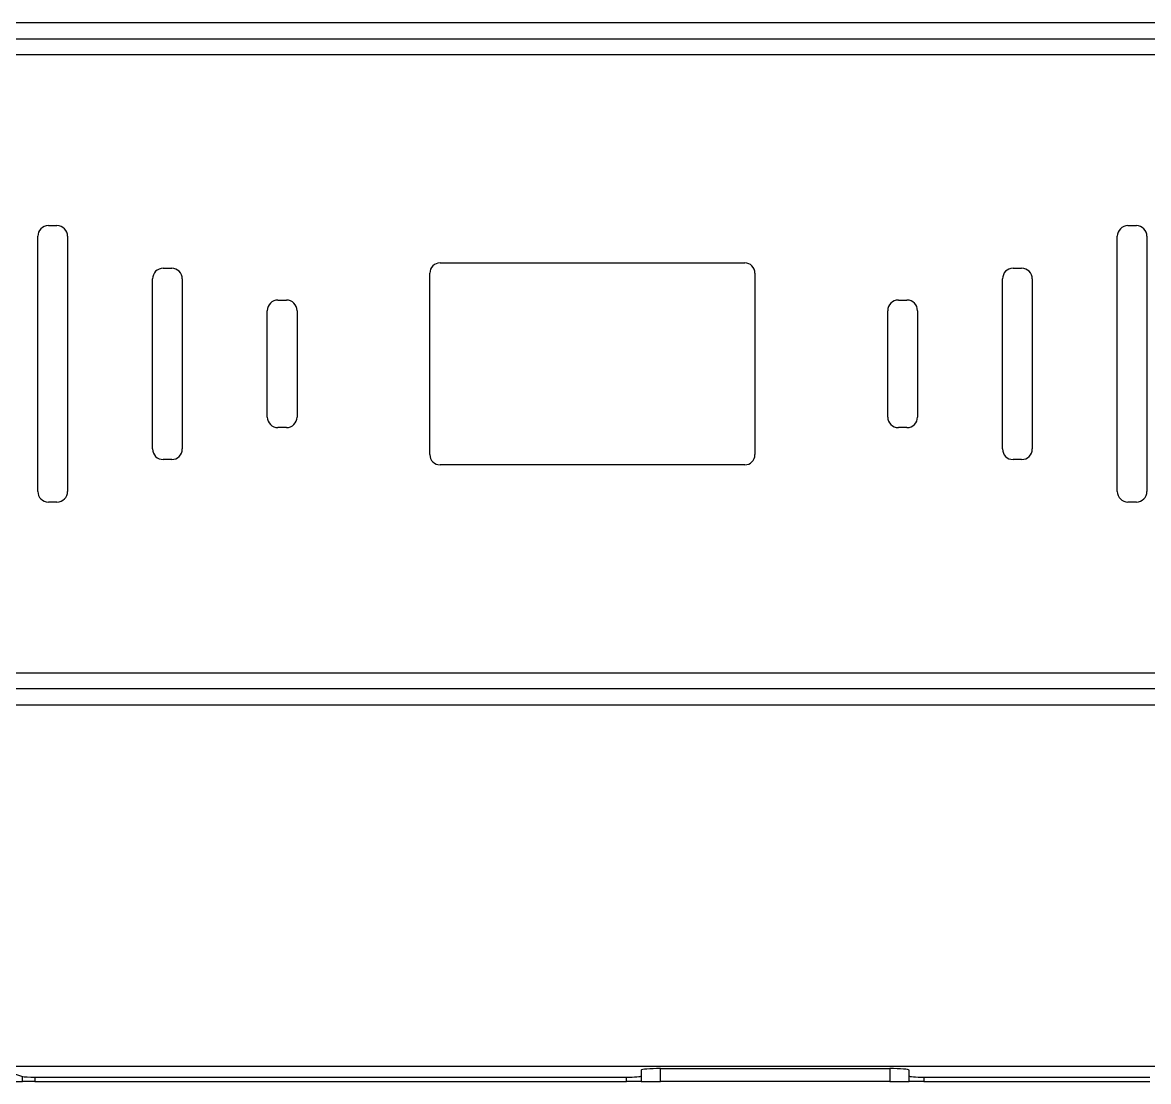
# Model space of a CAD drawing. Header units: millimetres. Extents: x 5415 to 11208, y 1449 to 3485.
# Drawn here: x 8666.3 to 8931.3, y 2392.7 to 2641.7 of the extents above; entities that cross this region are included whole.
import ezdxf

# ---------------------------------------------------------------- set-up
doc = ezdxf.new("R2010")
doc.units = ezdxf.units.MM

msp = doc.modelspace()

# ---------------------------------------------------------------- linework, layer by layer
at = {"color": 7, "linetype": 'Continuous', "lineweight": 25}
for p, q in [((8504.04182, 2641.72734), (9096.84499, 2641.72734)), ((9096.77741, 2637.81368), (8504.10941, 2637.81368)), ((9096.71376, 2634.128), (8504.17305, 2634.128)), ((8672.44341, 2593.95951), (8674.44341, 2593.95951)), ((8926.44341, 2593.95951), (8928.44341, 2593.95951)), ((8669.94341, 2531.45951), (8669.94341, 2591.45951)), ((8676.94341, 2591.45951), (8676.94341, 2531.45951)), ((8923.94341, 2531.45951), (8923.94341, 2591.45951)), ((8930.94341, 2591.45951), (8930.94341, 2531.45951)), ((8699.44341, 2583.95951), (8701.44341, 2583.95951)), ((8764.59341, 2585.20951), (8836.29341, 2585.20951)), ((8899.44341, 2583.95951), (8901.44341, 2583.95951)), ((8696.94341, 2541.45951), (8696.94341, 2581.45951)), ((8703.94341, 2581.45951), (8703.94341, 2541.45951)), ((8762.19341, 2540.10951), (8762.19341, 2582.80951)), ((8838.69341, 2582.80951), (8838.69341, 2540.10951)), ((8896.94341, 2541.45951), (8896.94341, 2581.45951)), ((8903.94341, 2581.45951), (8903.94341, 2541.45951)), ((8726.44341, 2576.45951), (8728.44341, 2576.45951)), ((8872.44341, 2576.45951), (8874.44341, 2576.45951)), ((8723.94341, 2548.95951), (8723.94341, 2573.95951)), ((8730.94341, 2573.95951), (8730.94341, 2548.95951)), ((8869.94341, 2548.95951), (8869.94341, 2573.95951)), ((8876.94341, 2573.95951), (8876.94341, 2548.95951)), ((8728.44341, 2546.45951), (8726.44341, 2546.45951)), ((8874.44341, 2546.45951), (8872.44341, 2546.45951)), ((8701.44341, 2538.95951), (8699.44341, 2538.95951)), ((8901.44341, 2538.95951), (8899.44341, 2538.95951)), ((8836.29341, 2537.70951), (8764.59341, 2537.70951)), ((8674.44341, 2528.95951), (8672.44341, 2528.95951)), ((8928.44341, 2528.95951), (8926.44341, 2528.95951)), ((8504.17305, 2488.79103), (9096.71376, 2488.79103)), ((8504.10941, 2485.10535), (9096.77741, 2485.10535)), ((9096.84499, 2481.19169), (8504.04182, 2481.19169)), ((8630.44341, 2396.30793), (8970.94341, 2396.30793)), ((8661.23767, 2395.5725), (8666.34761, 2393.90405)), ((8811.94341, 2395.34992), (8811.94341, 2392.70951)), ((8816.44341, 2395.74362), (8870.44341, 2395.74362)), ((8816.44341, 2392.70951), (8816.44341, 2395.74362)), ((8870.44341, 2395.74362), (8870.44341, 2392.70951)), ((8874.94341, 2392.70951), (8874.94341, 2395.34992)), ((8661.23767, 2392.70951), (8666.34761, 2392.70951)), ((8666.34761, 2392.70951), (8666.34761, 2393.90405)), ((8669.24539, 2392.70951), (8666.34761, 2392.70951)), ((8669.24539, 2393.70951), (8808.44341, 2393.70951)), ((8669.24539, 2393.70951), (8669.24539, 2392.70951)), ((8669.24539, 2392.70951), (8808.44341, 2392.70951)), ((8808.44341, 2392.70951), (8808.44341, 2393.70951)), ((8811.94341, 2392.70951), (8808.44341, 2392.70951)), ((8811.94341, 2392.70951), (8816.44341, 2392.70951)), ((8870.44341, 2392.70951), (8816.44341, 2392.70951)), ((8870.44341, 2392.70951), (8874.94341, 2392.70951)), ((8878.44341, 2392.70951), (8874.94341, 2392.70951)), ((8878.44341, 2393.70951), (8931.64143, 2393.70951)), ((8878.44341, 2393.70951), (8878.44341, 2392.70951)), ((8878.44341, 2392.70951), (8931.64143, 2392.70951))]:
    msp.add_line(p, q, dxfattribs=at)
for centre, radius, start, end in [((8672.44341, 2591.45951), 2.5, 90, 180), ((8674.44341, 2591.45951), 2.5, 0, 90), ((8926.44341, 2591.45951), 2.5, 90, 180), ((8928.44341, 2591.45951), 2.5, 0, 90), ((8699.44341, 2581.45951), 2.5, 90, 180), ((8701.44341, 2581.45951), 2.5, 0, 90), ((8764.59341, 2582.80951), 2.4, 90, 180), ((8836.29341, 2582.80951), 2.4, 0, 90), ((8899.44341, 2581.45951), 2.5, 90, 180), ((8901.44341, 2581.45951), 2.5, 0, 90), ((8726.44341, 2573.95951), 2.5, 90, 180), ((8728.44341, 2573.95951), 2.5, 0, 90), ((8872.44341, 2573.95951), 2.5, 90, 180), ((8874.44341, 2573.95951), 2.5, 0, 90), ((8726.44341, 2548.95951), 2.5, 180, 270), ((8728.44341, 2548.95951), 2.5, 270, 0), ((8872.44341, 2548.95951), 2.5, 180, 270), ((8874.44341, 2548.95951), 2.5, 270, 0), ((8699.44341, 2541.45951), 2.5, 180, 270), ((8701.44341, 2541.45951), 2.5, 270, 0), ((8899.44341, 2541.45951), 2.5, 180, 270), ((8901.44341, 2541.45951), 2.5, 270, 0), ((8764.59341, 2540.10951), 2.4, 180, 270), ((8836.29341, 2540.10951), 2.4, 270, 0), ((8672.44341, 2531.45951), 2.5, 180, 270), ((8674.44341, 2531.45951), 2.5, 270, 0), ((8926.44341, 2531.45951), 2.5, 180, 270), ((8928.44341, 2531.45951), 2.5, 270, 0)]:
    msp.add_arc(centre, radius, start, end, dxfattribs=at)
for centre, major_axis, start_param, end_param in [((8816.44341, 2395.34992), (4.5, 0), 1.570796327, 3.141592654), ((8870.44341, 2395.34992), (4.5, 0), 0, 1.570796327), ((8669.24539, 2393.97198), (3, 0), 3.403392041, 4.71238898), ((8808.44341, 2394.01572), (3.5, 0), 4.71238898, 6.283185307), ((8878.44341, 2394.01572), (3.5, 0), 3.141592654, 4.71238898)]:
    msp.add_ellipse(centre, major_axis=major_axis, ratio=0.087488664, start_param=start_param, end_param=end_param, dxfattribs=at)

doc.saveas('drawing.dxf')
